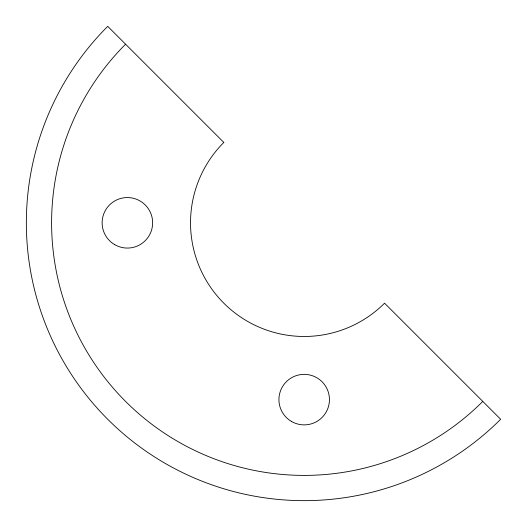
<?xml version="1.0" encoding="UTF-8"?>
<svg xmlns="http://www.w3.org/2000/svg" width="527" height="527" viewBox="0 0 527 527"><rect width="100%" height="100%" fill="white"/><g stroke="black" fill="none" stroke-linecap="round" stroke-linejoin="round"><path stroke-width="0.79" d="M482.791 401.416A252.578 252.578 0 0 1 125.584 401.416A252.578 252.578 0 0 1 125.584 44.209M223.817 142.442L107.725 26.35A277.841 277.841 0 0 0 107.725 419.275A277.841 277.841 0 0 0 500.65 419.275L384.558 303.183A113.661 113.661 0 0 1 223.817 303.183A113.661 113.661 0 0 1 223.817 142.442M291.563 421.495A25.256 25.256 0 0 0 329.447 399.618A25.256 25.256 0 0 0 291.563 377.74A25.256 25.256 0 0 0 291.563 421.495M114.754 244.686A25.256 25.256 0 0 0 152.639 222.809A25.256 25.256 0 0 0 114.754 200.939A25.256 25.256 0 0 0 114.754 244.686"/></g></svg>
